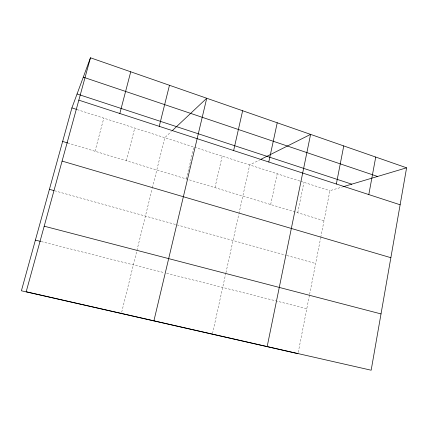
<?xml version="1.0" encoding="UTF-8"?>
<svg xmlns="http://www.w3.org/2000/svg" width="428" height="428" viewBox="0 0 428 428"><rect width="100%" height="100%" fill="white"/><g stroke="black" fill="none" stroke-linecap="round" stroke-linejoin="round"><path stroke-width="0.32" stroke-dasharray="2.14 1.6" d="M298.241 352.378L309.465 295.063M309.594 294.411L320.615 238.123M320.743 237.476L329.908 190.685L342.983 186.785M297.738 212.748L303.928 182.349M270.678 204.541L277.2 173.773M212.518 333.567L225.781 273.39M225.925 272.754L238.819 214.257M238.958 213.609L249.685 164.946L259.785 159.879M214.979 187.646L222.196 156.129M186.319 178.952L193.9 147.05L76.906 109.52M121.686 312.226L152.24 188.432M152.4 187.801L164.764 137.704L171.377 131.487M126.367 160.762L134.745 128.074M95 151.25L103.806 118.149M41.232 241.563L164.052 272.615M166.642 273.267L306.796 308.7M54.495 190.744L286.348 255.35M286.99 255.532L315.645 263.514M67.72 142.973L324.023 220.725M194.531 147.253L300.114 181.124M300.75 181.328L329.908 190.685"/><path stroke-width="0.64" d="M406.6 167.803L371.162 370.215L26.183 291.762L90.469 57.785L406.6 167.803L343.609 186.597M368.808 194.574L375.731 157.06M336.349 184.008L343.748 145.932M267.168 346.568L310.594 134.392L260.973 159.286M268.795 162.009L277.232 122.783M233.64 150.56L242.639 110.74M153.914 320.813L206.74 98.247L172.318 130.604M159.237 126.335L169.472 85.279M119.829 113.5L130.743 71.797M90.469 57.785L71.904 107.909L21.4 290.783L297.984 353.667M35.401 240.087L40.585 241.397M44.196 226.193L381.016 313.922M49.418 189.331L53.858 190.567M62.087 161.089L390.86 257.699M62.643 141.433L67.72 142.973M71.904 107.909L76.28 109.317M78.827 100.152L400.127 204.777M77.067 93.978L351.757 184.163M83.294 77.158L377.576 176.464"/></g></svg>
